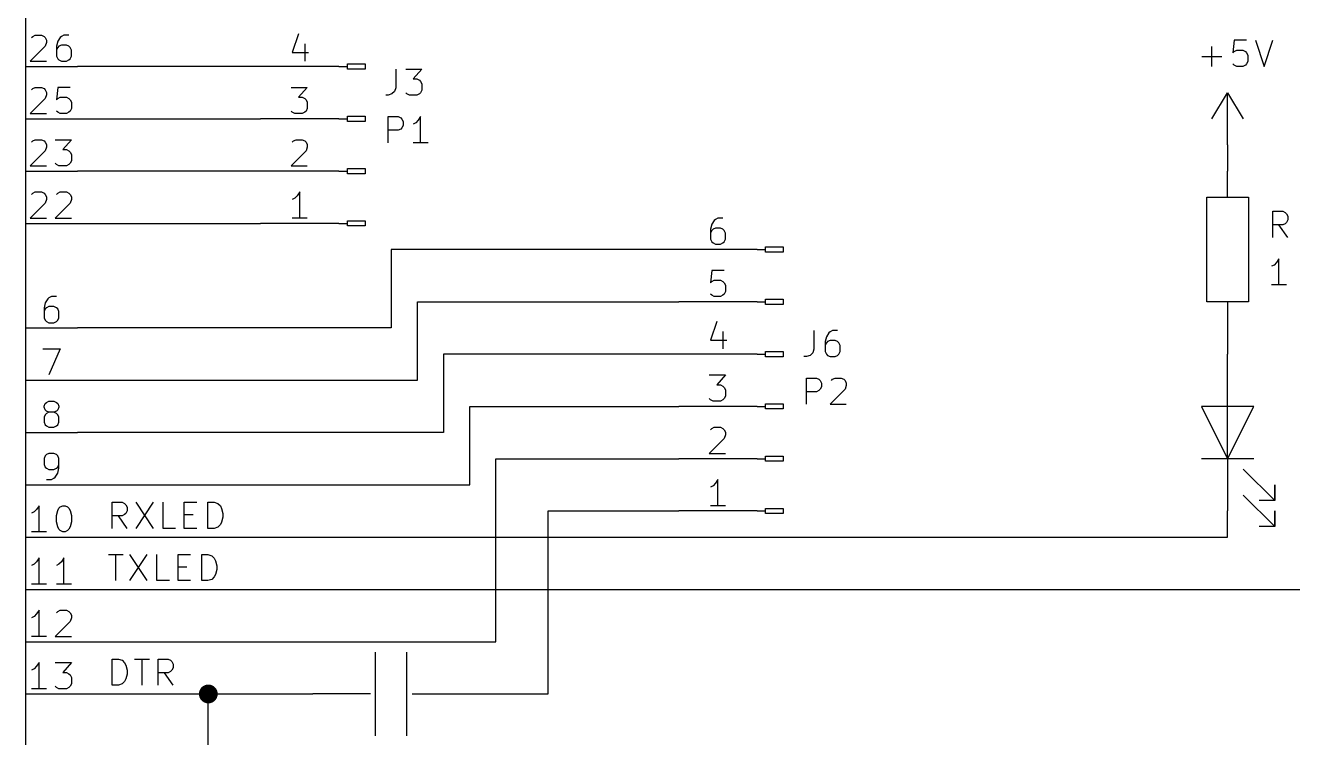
# Model space of a CAD drawing. Extents: x 0.4 to 11.3, y -7.9 to -0.4.
# Drawn here: x 7 to 9.424, y -5.134 to -3.771 of the extents above; entities that cross this region are included whole.
import ezdxf

# ---------------------------------------------------------------- set-up
doc = ezdxf.new("R2010")
doc.units = 0
doc.header["$MEASUREMENT"] = 0
for name, color, linetype in [('CYAN2', 4, 'CONTINUOUS'), ('GRAY1', 251, 'CONTINUOUS'), ('GREEN3', 91, 'CONTINUOUS'), ('LYELLOW', 51, 'CONTINUOUS'), ('RED2', 1, 'CONTINUOUS'), ('RED3', 11, 'CONTINUOUS')]:
    doc.layers.add(name, color=color, linetype=linetype)

msp = doc.modelspace()

# ---------------------------------------------------------------- linework, layer by layer
at = {"layer": 'CYAN2', "linetype": 'CONTINUOUS'}
for p, q in [((9.3126, -3.7998), (9.3102, -3.8236)), ((9.3364, -3.7998), (9.3126, -3.7998)), ((9.3531, -3.7998), (9.3698, -3.8498)), ((9.3698, -3.8498), (9.3864, -3.7998)), ((9.2698, -3.8498), (9.2698, -3.8117)), ((9.3102, -3.8236), (9.3126, -3.8212)), ((9.3126, -3.8212), (9.3174, -3.8189)), ((9.3174, -3.8189), (9.3293, -3.8189)), ((9.3293, -3.8189), (9.334, -3.8212)), ((9.334, -3.8212), (9.3364, -3.8236)), ((9.3364, -3.8236), (9.3388, -3.8284)), ((9.3388, -3.8284), (9.3388, -3.8403)), ((9.2507, -3.8308), (9.2888, -3.8308)), ((9.3126, -3.8474), (9.3102, -3.845)), ((9.3174, -3.8498), (9.3126, -3.8474)), ((9.3293, -3.8498), (9.3174, -3.8498)), ((9.334, -3.8474), (9.3293, -3.8498)), ((9.3364, -3.845), (9.334, -3.8474)), ((9.3388, -3.8403), (9.3364, -3.845)), ((7.7086, -3.8548), (7.7086, -3.8905)), ((7.7276, -3.8548), (7.7586, -3.8548)), ((7.7586, -3.8548), (7.7419, -3.8738)), ((7.7419, -3.8738), (7.749, -3.8738)), ((7.749, -3.8738), (7.7538, -3.8762)), ((7.7538, -3.8762), (7.7562, -3.8786)), ((7.7562, -3.8786), (7.7586, -3.8834)), ((7.7014, -3.9024), (7.6943, -3.9048)), ((7.7062, -3.8977), (7.7014, -3.9024)), ((7.7086, -3.8905), (7.7062, -3.8977)), ((7.73, -3.9024), (7.7276, -3.9)), ((7.7348, -3.9048), (7.73, -3.9024)), ((7.7538, -3.9024), (7.749, -3.9048)), ((7.7562, -3.9), (7.7538, -3.9024)), ((7.7586, -3.8953), (7.7562, -3.9)), ((7.7586, -3.8834), (7.7586, -3.8953)), ((7.6943, -3.9048), (7.6895, -3.9048)), ((7.749, -3.9048), (7.7348, -3.9048)), ((7.6943, -3.9958), (7.6943, -3.9458)), ((7.6943, -3.9458), (7.7133, -3.9458)), ((7.7133, -3.9458), (7.7181, -3.9482)), ((7.7181, -3.9482), (7.7205, -3.9506)), ((7.7205, -3.9506), (7.7229, -3.9553)), ((7.7562, -3.9458), (7.7514, -3.9529)), ((7.7562, -3.9958), (7.7562, -3.9458)), ((7.7133, -3.972), (7.6943, -3.972)), ((7.7181, -3.9696), (7.7133, -3.972)), ((7.7205, -3.9672), (7.7181, -3.9696)), ((7.7229, -3.9625), (7.7205, -3.9672)), ((7.7229, -3.9553), (7.7229, -3.9625)), ((7.7467, -3.9577), (7.7419, -3.9601)), ((7.7514, -3.9529), (7.7467, -3.9577)), ((7.7705, -3.9958), (7.7419, -3.9958)), ((9.3863, -4.1768), (9.3863, -4.1268)), ((9.3863, -4.1268), (9.4053, -4.1268)), ((9.4053, -4.1268), (9.4101, -4.1292)), ((9.4101, -4.1292), (9.4125, -4.1316)), ((9.4125, -4.1316), (9.4149, -4.1363)), ((9.4149, -4.1435), (9.4125, -4.1482)), ((9.4149, -4.1363), (9.4149, -4.1435)), ((9.4053, -4.153), (9.3863, -4.153)), ((9.4149, -4.1768), (9.3982, -4.153)), ((9.4101, -4.1506), (9.4053, -4.153)), ((9.4125, -4.1482), (9.4101, -4.1506)), ((9.3982, -4.2178), (9.3934, -4.2249)), ((9.3982, -4.2678), (9.3982, -4.2178)), ((9.3887, -4.2297), (9.3839, -4.2321)), ((9.3934, -4.2249), (9.3887, -4.2297)), ((9.4125, -4.2678), (9.3839, -4.2678)), ((8.5086, -4.3548), (8.5086, -4.3905)), ((8.5371, -4.3596), (8.5324, -4.3667)), ((8.5395, -4.3572), (8.5371, -4.3596)), ((8.5443, -4.3548), (8.5395, -4.3572)), ((8.5538, -4.3548), (8.5443, -4.3548)), ((8.5324, -4.3667), (8.53, -4.3762)), ((8.53, -4.3762), (8.53, -4.3953)), ((8.5324, -4.3786), (8.53, -4.3834)), ((8.5348, -4.3762), (8.5324, -4.3786)), ((8.5395, -4.3738), (8.5348, -4.3762)), ((8.549, -4.3738), (8.5395, -4.3738)), ((8.5538, -4.3762), (8.549, -4.3738)), ((8.5562, -4.3786), (8.5538, -4.3762)), ((8.5586, -4.3834), (8.5562, -4.3786)), ((8.5586, -4.3953), (8.5586, -4.3834)), ((8.4943, -4.4048), (8.4895, -4.4048)), ((8.5014, -4.4024), (8.4943, -4.4048)), ((8.5062, -4.3977), (8.5014, -4.4024)), ((8.5086, -4.3905), (8.5062, -4.3977)), ((8.53, -4.3953), (8.5324, -4.4)), ((8.5324, -4.4), (8.5348, -4.4024)), ((8.5348, -4.4024), (8.5395, -4.4048)), ((8.5395, -4.4048), (8.549, -4.4048)), ((8.549, -4.4048), (8.5538, -4.4024)), ((8.5538, -4.4024), (8.5562, -4.4)), ((8.5562, -4.4), (8.5586, -4.3953)), ((8.4943, -4.4958), (8.4943, -4.4458)), ((8.4943, -4.4458), (8.5133, -4.4458)), ((8.5133, -4.4458), (8.5181, -4.4482)), ((8.5181, -4.4482), (8.5205, -4.4506)), ((8.5205, -4.4506), (8.5229, -4.4553)), ((8.5229, -4.4553), (8.5229, -4.4625)), ((8.5419, -4.4506), (8.5443, -4.4482)), ((8.5443, -4.4482), (8.549, -4.4458)), ((8.549, -4.4458), (8.5609, -4.4458)), ((8.5609, -4.4458), (8.5657, -4.4482)), ((8.5657, -4.4482), (8.5681, -4.4506)), ((8.5681, -4.4506), (8.5705, -4.4553)), ((8.5705, -4.4601), (8.5681, -4.4672)), ((8.5705, -4.4553), (8.5705, -4.4601)), ((8.5133, -4.472), (8.4943, -4.472)), ((8.5181, -4.4696), (8.5133, -4.472)), ((8.5205, -4.4672), (8.5181, -4.4696)), ((8.5229, -4.4625), (8.5205, -4.4672)), ((8.5681, -4.4672), (8.5395, -4.4958)), ((8.5395, -4.4958), (8.5705, -4.4958))]:
    msp.add_line(p, q, dxfattribs=at)
at = {"layer": 'GRAY1', "linetype": 'CONTINUOUS'}
for p, q in [((7.166, -4.7333), (7.166, -4.6833)), ((7.166, -4.6833), (7.1851, -4.6833)), ((7.1851, -4.6833), (7.1898, -4.6857)), ((7.1898, -4.6857), (7.1922, -4.6881)), ((7.1922, -4.6881), (7.1946, -4.6928)), ((7.1946, -4.7), (7.1922, -4.7047)), ((7.1946, -4.6928), (7.1946, -4.7)), ((7.2113, -4.6833), (7.2446, -4.7333)), ((7.2446, -4.6833), (7.2113, -4.7333)), ((7.2636, -4.7333), (7.2636, -4.6833)), ((7.3041, -4.7333), (7.3041, -4.6833)), ((7.3041, -4.6833), (7.3279, -4.6833)), ((7.3493, -4.7333), (7.3493, -4.6833)), ((7.3493, -4.6833), (7.3612, -4.6833)), ((7.3612, -4.6833), (7.3684, -4.6857)), ((7.3684, -4.6857), (7.3732, -4.6904)), ((7.3732, -4.6904), (7.3755, -4.6952)), ((7.3755, -4.6952), (7.3779, -4.7047)), ((7.1851, -4.7095), (7.166, -4.7095)), ((7.1946, -4.7333), (7.1779, -4.7095)), ((7.1898, -4.7071), (7.1851, -4.7095)), ((7.1922, -4.7047), (7.1898, -4.7071)), ((7.3041, -4.7071), (7.3208, -4.7071)), ((7.3732, -4.7262), (7.3684, -4.7309)), ((7.3755, -4.7214), (7.3732, -4.7262)), ((7.3779, -4.7119), (7.3755, -4.7214)), ((7.3779, -4.7047), (7.3779, -4.7119)), ((7.2874, -4.7333), (7.2636, -4.7333)), ((7.3279, -4.7333), (7.3041, -4.7333)), ((7.3612, -4.7333), (7.3493, -4.7333)), ((7.3684, -4.7309), (7.3612, -4.7333)), ((7.1589, -4.7833), (7.1874, -4.7833)), ((7.1732, -4.8333), (7.1732, -4.7833)), ((7.1993, -4.7833), (7.2327, -4.8333)), ((7.2327, -4.7833), (7.1993, -4.8333)), ((7.2517, -4.8333), (7.2517, -4.7833)), ((7.2922, -4.8333), (7.2922, -4.7833)), ((7.2922, -4.7833), (7.316, -4.7833)), ((7.3374, -4.8333), (7.3374, -4.7833)), ((7.3374, -4.7833), (7.3493, -4.7833)), ((7.3493, -4.7833), (7.3565, -4.7857)), ((7.3565, -4.7857), (7.3612, -4.7904)), ((7.3612, -4.7904), (7.3636, -4.7952)), ((7.3636, -4.7952), (7.366, -4.8047)), ((7.2922, -4.8071), (7.3089, -4.8071)), ((7.3636, -4.8214), (7.3612, -4.8262)), ((7.366, -4.8119), (7.3636, -4.8214)), ((7.366, -4.8047), (7.366, -4.8119)), ((7.2755, -4.8333), (7.2517, -4.8333)), ((7.316, -4.8333), (7.2922, -4.8333)), ((7.3493, -4.8333), (7.3374, -4.8333)), ((7.3565, -4.8309), (7.3493, -4.8333)), ((7.3612, -4.8262), (7.3565, -4.8309)), ((7.166, -5.0333), (7.166, -4.9833)), ((7.166, -4.9833), (7.1779, -4.9833)), ((7.1779, -4.9833), (7.1851, -4.9857)), ((7.1851, -4.9857), (7.1898, -4.9904)), ((7.1898, -4.9904), (7.1922, -4.9952)), ((7.2089, -4.9833), (7.2374, -4.9833)), ((7.2232, -5.0333), (7.2232, -4.9833)), ((7.2541, -5.0333), (7.2541, -4.9833)), ((7.2541, -4.9833), (7.2732, -4.9833)), ((7.2732, -4.9833), (7.2779, -4.9857)), ((7.2779, -4.9857), (7.2803, -4.9881)), ((7.2803, -4.9881), (7.2827, -4.9928)), ((7.2827, -4.9928), (7.2827, -5)), ((7.1922, -4.9952), (7.1946, -5.0047)), ((7.1946, -5.0119), (7.1922, -5.0214)), ((7.1946, -5.0047), (7.1946, -5.0119)), ((7.2732, -5.0095), (7.2541, -5.0095)), ((7.2827, -5.0333), (7.266, -5.0095)), ((7.2779, -5.0071), (7.2732, -5.0095)), ((7.2803, -5.0047), (7.2779, -5.0071)), ((7.2827, -5), (7.2803, -5.0047)), ((7.1779, -5.0333), (7.166, -5.0333)), ((7.1851, -5.0309), (7.1779, -5.0333)), ((7.1898, -5.0262), (7.1851, -5.0309)), ((7.1922, -5.0214), (7.1898, -5.0262))]:
    msp.add_line(p, q, dxfattribs=at)
at = {"layer": 'GREEN3', "linetype": 'CONTINUOUS'}
for p, q in [((7.45, -3.85), (7.1, -3.85)), ((7.1, -3.95), (7.45, -3.95)), ((9.3, -4), (9.3, -4.05)), ((7.45, -4.05), (7.1, -4.05)), ((7.1, -4.15), (7.45, -4.15)), ((7.7, -4.2), (7.7, -4.35)), ((8.25, -4.2), (7.7, -4.2)), ((7.75, -4.45), (7.75, -4.3)), ((7.75, -4.3), (8.25, -4.3)), ((7.7, -4.35), (7.1, -4.35)), ((9.3, -4.35), (9.3, -4.4)), ((7.8, -4.4), (7.8, -4.55)), ((8.25, -4.4), (7.8, -4.4)), ((7.1, -4.45), (7.75, -4.45)), ((7.85, -4.5), (8.25, -4.5)), ((7.85, -4.65), (7.85, -4.5)), ((7.8, -4.55), (7.1, -4.55)), ((7.9, -4.95), (7.9, -4.6)), ((7.9, -4.6), (8.25, -4.6)), ((7.1, -4.65), (7.85, -4.65)), ((8, -5.05), (8, -4.7)), ((8, -4.7), (8.25, -4.7)), ((9.3, -4.75), (9.3, -4.7)), ((7.1, -4.75), (9.3, -4.75)), ((7.1, -4.85), (9.8, -4.85)), ((7.1, -4.95), (7.9, -4.95)), ((7.1, -5.05), (7.35, -5.05)), ((7.35, -5.15), (7.35, -5.05)), ((7.35, -5.05), (7.55, -5.05)), ((7.85, -5.05), (8, -5.05))]:
    msp.add_line(p, q, dxfattribs=at)
at = {"layer": 'GREEN3', "const_width": 0.018}
msp.add_lwpolyline([(7.341, -5.05, 1), (7.359, -5.05, 1)], format="xyb", close=True, dxfattribs=at)
at = {"layer": 'LYELLOW', "linetype": 'CONTINUOUS'}
msp.add_line((7, -2.65), (7, -5.25), dxfattribs=at)
at = {"layer": 'RED2', "linetype": 'CONTINUOUS'}
for p, q in [((7, -2.65), (7, -5.25)), ((7, -3.85), (7.1, -3.85)), ((7, -3.85), (7.1, -3.85)), ((7.6, -3.85), (7.45, -3.85)), ((7.6, -3.85), (7.616, -3.85)), ((7.616, -3.855), (7.616, -3.845)), ((7.616, -3.845), (7.65, -3.845)), ((7.65, -3.845), (7.65, -3.855)), ((7.65, -3.855), (7.616, -3.855)), ((9.27, -3.95), (9.3, -3.9)), ((9.3, -4), (9.3, -3.9)), ((9.3, -3.9), (9.33, -3.95)), ((7, -3.95), (7.1, -3.95)), ((7, -3.95), (7.1, -3.95)), ((7.6, -3.95), (7.45, -3.95)), ((7.6, -3.95), (7.616, -3.95)), ((7.616, -3.955), (7.616, -3.945)), ((7.616, -3.945), (7.65, -3.945)), ((7.65, -3.945), (7.65, -3.955)), ((7.65, -3.955), (7.616, -3.955)), ((7.616, -4.055), (7.616, -4.045)), ((7.616, -4.045), (7.65, -4.045)), ((7.65, -4.045), (7.65, -4.055)), ((7, -4.05), (7.1, -4.05)), ((7, -4.05), (7.1, -4.05)), ((7.6, -4.05), (7.45, -4.05)), ((7.6, -4.05), (7.616, -4.05)), ((7.65, -4.055), (7.616, -4.055)), ((9.3, -4.1), (9.3, -4.05)), ((9.26, -4.3), (9.26, -4.1)), ((9.26, -4.1), (9.34, -4.1)), ((9.34, -4.1), (9.34, -4.3)), ((7.616, -4.155), (7.616, -4.145)), ((7.616, -4.145), (7.65, -4.145)), ((7.65, -4.145), (7.65, -4.155)), ((7, -4.15), (7.1, -4.15)), ((7, -4.15), (7.1, -4.15)), ((7.6, -4.15), (7.45, -4.15)), ((7.6, -4.15), (7.616, -4.15)), ((7.65, -4.155), (7.616, -4.155)), ((8.4, -4.2), (8.25, -4.2)), ((8.4, -4.2), (8.416, -4.2)), ((8.416, -4.205), (8.416, -4.195)), ((8.416, -4.195), (8.45, -4.195)), ((8.45, -4.205), (8.416, -4.205)), ((8.45, -4.195), (8.45, -4.205)), ((8.4, -4.3), (8.25, -4.3)), ((8.4, -4.3), (8.416, -4.3)), ((8.416, -4.305), (8.416, -4.295)), ((8.416, -4.295), (8.45, -4.295)), ((8.45, -4.305), (8.416, -4.305)), ((8.45, -4.295), (8.45, -4.305)), ((9.34, -4.3), (9.26, -4.3)), ((9.3, -4.3), (9.3, -4.35)), ((7, -4.35), (7.1, -4.35)), ((7, -4.35), (7.1, -4.35)), ((8.4, -4.4), (8.25, -4.4)), ((8.4, -4.4), (8.416, -4.4)), ((8.416, -4.405), (8.416, -4.395)), ((8.416, -4.395), (8.45, -4.395)), ((8.45, -4.405), (8.416, -4.405)), ((8.45, -4.395), (8.45, -4.405)), ((9.3, -4.5), (9.3, -4.4)), ((7, -4.45), (7.1, -4.45)), ((7, -4.45), (7.1, -4.45)), ((8.4, -4.5), (8.25, -4.5)), ((8.4, -4.5), (8.416, -4.5)), ((8.416, -4.505), (8.416, -4.495)), ((8.416, -4.495), (8.45, -4.495)), ((8.45, -4.505), (8.416, -4.505)), ((8.45, -4.495), (8.45, -4.505)), ((9.35, -4.5), (9.25, -4.5)), ((9.25, -4.5), (9.3, -4.6)), ((9.3, -4.6), (9.3, -4.5)), ((9.3, -4.6), (9.35, -4.5)), ((7, -4.55), (7.1, -4.55)), ((7, -4.55), (7.1, -4.55)), ((8.4, -4.6), (8.25, -4.6)), ((8.4, -4.6), (8.416, -4.6)), ((8.416, -4.605), (8.416, -4.595)), ((8.416, -4.595), (8.45, -4.595)), ((8.45, -4.605), (8.416, -4.605)), ((8.45, -4.595), (8.45, -4.605)), ((9.35, -4.6), (9.25, -4.6)), ((9.3, -4.6), (9.3, -4.7)), ((9.33, -4.62), (9.39, -4.68)), ((7, -4.65), (7.1, -4.65)), ((7, -4.65), (7.1, -4.65)), ((9.39, -4.68), (9.39, -4.65)), ((9.39, -4.65), (9.39, -4.68)), ((9.33, -4.67), (9.39, -4.73)), ((8.4, -4.7), (8.25, -4.7)), ((8.4, -4.7), (8.416, -4.7)), ((8.416, -4.705), (8.416, -4.695)), ((8.416, -4.695), (8.45, -4.695)), ((8.45, -4.695), (8.45, -4.705)), ((9.39, -4.68), (9.36, -4.68)), ((9.39, -4.73), (9.39, -4.7)), ((9.39, -4.7), (9.39, -4.73)), ((8.45, -4.705), (8.416, -4.705)), ((7, -4.75), (7.1, -4.75)), ((7, -4.75), (7.1, -4.75)), ((9.39, -4.73), (9.36, -4.73)), ((7, -4.85), (7.1, -4.85)), ((7, -4.85), (7.1, -4.85)), ((7, -4.95), (7.1, -4.95)), ((7, -4.95), (7.1, -4.95)), ((7.67, -5.13), (7.67, -4.97)), ((7.73, -5.13), (7.73, -4.97)), ((7, -5.05), (7.1, -5.05)), ((7, -5.05), (7.1, -5.05)), ((7.66, -5.05), (7.55, -5.05)), ((7.74, -5.05), (7.85, -5.05))]:
    msp.add_line(p, q, dxfattribs=at)
at = {"layer": 'RED3', "linetype": 'CONTINUOUS'}
for p, q in [((7.0119, -3.7946), (7.0143, -3.7923)), ((7.0119, -3.7946), (7.0143, -3.7923)), ((7.0143, -3.7923), (7.019, -3.7899)), ((7.0143, -3.7923), (7.019, -3.7899)), ((7.019, -3.7899), (7.031, -3.7899)), ((7.019, -3.7899), (7.031, -3.7899)), ((7.031, -3.7899), (7.0357, -3.7923)), ((7.031, -3.7899), (7.0357, -3.7923)), ((7.0357, -3.7923), (7.0381, -3.7946)), ((7.0357, -3.7923), (7.0381, -3.7946)), ((7.0381, -3.7946), (7.0405, -3.7994)), ((7.0381, -3.7946), (7.0405, -3.7994)), ((7.0405, -3.8042), (7.0381, -3.8113)), ((7.0405, -3.8042), (7.0381, -3.8113)), ((7.0405, -3.7994), (7.0405, -3.8042)), ((7.0405, -3.7994), (7.0405, -3.8042)), ((7.0619, -3.8018), (7.0595, -3.8113)), ((7.0619, -3.8018), (7.0595, -3.8113)), ((7.0667, -3.7946), (7.0619, -3.8018)), ((7.0667, -3.7946), (7.0619, -3.8018)), ((7.069, -3.7923), (7.0667, -3.7946)), ((7.069, -3.7923), (7.0667, -3.7946)), ((7.0738, -3.7899), (7.069, -3.7923)), ((7.0738, -3.7899), (7.069, -3.7923)), ((7.0833, -3.7899), (7.0738, -3.7899)), ((7.0833, -3.7899), (7.0738, -3.7899)), ((7.5226, -3.7875), (7.5107, -3.8232)), ((7.0381, -3.8113), (7.0095, -3.8399)), ((7.0381, -3.8113), (7.0095, -3.8399)), ((7.0595, -3.8113), (7.0595, -3.8304)), ((7.0595, -3.8113), (7.0595, -3.8304)), ((7.0619, -3.8137), (7.0595, -3.8184)), ((7.0619, -3.8137), (7.0595, -3.8184)), ((7.0595, -3.8304), (7.0619, -3.8351)), ((7.0595, -3.8304), (7.0619, -3.8351)), ((7.0643, -3.8113), (7.0619, -3.8137)), ((7.0643, -3.8113), (7.0619, -3.8137)), ((7.069, -3.8089), (7.0643, -3.8113)), ((7.069, -3.8089), (7.0643, -3.8113)), ((7.0786, -3.8089), (7.069, -3.8089)), ((7.0786, -3.8089), (7.069, -3.8089)), ((7.0833, -3.8113), (7.0786, -3.8089)), ((7.0833, -3.8113), (7.0786, -3.8089)), ((7.0857, -3.8137), (7.0833, -3.8113)), ((7.0857, -3.8137), (7.0833, -3.8113)), ((7.0881, -3.8184), (7.0857, -3.8137)), ((7.0881, -3.8184), (7.0857, -3.8137)), ((7.0857, -3.8351), (7.0881, -3.8304)), ((7.0857, -3.8351), (7.0881, -3.8304)), ((7.0881, -3.8304), (7.0881, -3.8184)), ((7.0881, -3.8304), (7.0881, -3.8184)), ((7.5107, -3.8232), (7.5417, -3.8232)), ((7.5345, -3.8065), (7.5345, -3.8399)), ((7.0095, -3.8399), (7.0405, -3.8399)), ((7.0095, -3.8399), (7.0405, -3.8399)), ((7.0619, -3.8351), (7.0643, -3.8375)), ((7.0619, -3.8351), (7.0643, -3.8375)), ((7.0643, -3.8375), (7.069, -3.8399)), ((7.0643, -3.8375), (7.069, -3.8399)), ((7.069, -3.8399), (7.0786, -3.8399)), ((7.069, -3.8399), (7.0786, -3.8399)), ((7.0786, -3.8399), (7.0833, -3.8375)), ((7.0786, -3.8399), (7.0833, -3.8375)), ((7.0833, -3.8375), (7.0857, -3.8351)), ((7.0833, -3.8375), (7.0857, -3.8351)), ((7.0119, -3.8946), (7.0143, -3.8923)), ((7.0119, -3.8946), (7.0143, -3.8923)), ((7.0143, -3.8923), (7.019, -3.8899)), ((7.0143, -3.8923), (7.019, -3.8899)), ((7.019, -3.8899), (7.031, -3.8899)), ((7.019, -3.8899), (7.031, -3.8899)), ((7.031, -3.8899), (7.0357, -3.8923)), ((7.031, -3.8899), (7.0357, -3.8923)), ((7.0357, -3.8923), (7.0381, -3.8946)), ((7.0357, -3.8923), (7.0381, -3.8946)), ((7.0381, -3.8946), (7.0405, -3.8994)), ((7.0381, -3.8946), (7.0405, -3.8994)), ((7.0405, -3.8994), (7.0405, -3.9042)), ((7.0405, -3.8994), (7.0405, -3.9042)), ((7.0619, -3.8899), (7.0595, -3.9137)), ((7.0619, -3.8899), (7.0595, -3.9137)), ((7.0857, -3.8899), (7.0619, -3.8899)), ((7.0857, -3.8899), (7.0619, -3.8899)), ((7.5083, -3.8899), (7.5393, -3.8899)), ((7.5393, -3.8899), (7.5226, -3.9089)), ((7.0381, -3.9113), (7.0095, -3.9399)), ((7.0381, -3.9113), (7.0095, -3.9399)), ((7.0405, -3.9042), (7.0381, -3.9113)), ((7.0405, -3.9042), (7.0381, -3.9113)), ((7.0595, -3.9137), (7.0619, -3.9113)), ((7.0595, -3.9137), (7.0619, -3.9113)), ((7.0619, -3.9113), (7.0667, -3.9089)), ((7.0619, -3.9113), (7.0667, -3.9089)), ((7.0667, -3.9089), (7.0786, -3.9089)), ((7.0667, -3.9089), (7.0786, -3.9089)), ((7.0786, -3.9089), (7.0833, -3.9113)), ((7.0786, -3.9089), (7.0833, -3.9113)), ((7.0833, -3.9113), (7.0857, -3.9137)), ((7.0833, -3.9113), (7.0857, -3.9137)), ((7.0857, -3.9137), (7.0881, -3.9184)), ((7.0857, -3.9137), (7.0881, -3.9184)), ((7.0881, -3.9184), (7.0881, -3.9304)), ((7.0881, -3.9184), (7.0881, -3.9304)), ((7.5226, -3.9089), (7.5298, -3.9089)), ((7.5298, -3.9089), (7.5345, -3.9113)), ((7.5345, -3.9113), (7.5369, -3.9137)), ((7.5369, -3.9137), (7.5393, -3.9184)), ((7.5393, -3.9184), (7.5393, -3.9304)), ((7.0095, -3.9399), (7.0405, -3.9399)), ((7.0095, -3.9399), (7.0405, -3.9399)), ((7.0619, -3.9375), (7.0595, -3.9351)), ((7.0619, -3.9375), (7.0595, -3.9351)), ((7.0667, -3.9399), (7.0619, -3.9375)), ((7.0667, -3.9399), (7.0619, -3.9375)), ((7.0786, -3.9399), (7.0667, -3.9399)), ((7.0786, -3.9399), (7.0667, -3.9399)), ((7.0833, -3.9375), (7.0786, -3.9399)), ((7.0833, -3.9375), (7.0786, -3.9399)), ((7.0857, -3.9351), (7.0833, -3.9375)), ((7.0857, -3.9351), (7.0833, -3.9375)), ((7.0881, -3.9304), (7.0857, -3.9351)), ((7.0881, -3.9304), (7.0857, -3.9351)), ((7.5107, -3.9375), (7.5083, -3.9351)), ((7.5155, -3.9399), (7.5107, -3.9375)), ((7.5298, -3.9399), (7.5155, -3.9399)), ((7.5345, -3.9375), (7.5298, -3.9399)), ((7.5369, -3.9351), (7.5345, -3.9375)), ((7.5393, -3.9304), (7.5369, -3.9351)), ((7.0119, -3.9946), (7.0143, -3.9923)), ((7.0119, -3.9946), (7.0143, -3.9923)), ((7.0143, -3.9923), (7.019, -3.9899)), ((7.0143, -3.9923), (7.019, -3.9899)), ((7.019, -3.9899), (7.031, -3.9899)), ((7.019, -3.9899), (7.031, -3.9899)), ((7.031, -3.9899), (7.0357, -3.9923)), ((7.031, -3.9899), (7.0357, -3.9923)), ((7.0357, -3.9923), (7.0381, -3.9946)), ((7.0357, -3.9923), (7.0381, -3.9946)), ((7.0381, -3.9946), (7.0405, -3.9994)), ((7.0381, -3.9946), (7.0405, -3.9994)), ((7.0405, -3.9994), (7.0405, -4.0042)), ((7.0405, -3.9994), (7.0405, -4.0042)), ((7.0571, -3.9899), (7.0881, -3.9899)), ((7.0571, -3.9899), (7.0881, -3.9899)), ((7.0881, -3.9899), (7.0714, -4.0089)), ((7.0881, -3.9899), (7.0714, -4.0089)), ((7.5107, -3.9946), (7.5131, -3.9923)), ((7.5131, -3.9923), (7.5179, -3.9899)), ((7.5179, -3.9899), (7.5298, -3.9899)), ((7.5298, -3.9899), (7.5345, -3.9923)), ((7.5345, -3.9923), (7.5369, -3.9946)), ((7.5369, -3.9946), (7.5393, -3.9994)), ((7.5393, -3.9994), (7.5393, -4.0042)), ((7.0381, -4.0113), (7.0095, -4.0399)), ((7.0381, -4.0113), (7.0095, -4.0399)), ((7.0405, -4.0042), (7.0381, -4.0113)), ((7.0405, -4.0042), (7.0381, -4.0113)), ((7.0714, -4.0089), (7.0786, -4.0089)), ((7.0714, -4.0089), (7.0786, -4.0089)), ((7.0786, -4.0089), (7.0833, -4.0113)), ((7.0786, -4.0089), (7.0833, -4.0113)), ((7.0833, -4.0113), (7.0857, -4.0137)), ((7.0833, -4.0113), (7.0857, -4.0137)), ((7.0857, -4.0137), (7.0881, -4.0184)), ((7.0857, -4.0137), (7.0881, -4.0184)), ((7.0881, -4.0184), (7.0881, -4.0304)), ((7.0881, -4.0184), (7.0881, -4.0304)), ((7.5369, -4.0113), (7.5083, -4.0399)), ((7.5393, -4.0042), (7.5369, -4.0113)), ((7.0095, -4.0399), (7.0405, -4.0399)), ((7.0095, -4.0399), (7.0405, -4.0399)), ((7.0595, -4.0375), (7.0571, -4.0351)), ((7.0595, -4.0375), (7.0571, -4.0351)), ((7.0643, -4.0399), (7.0595, -4.0375)), ((7.0643, -4.0399), (7.0595, -4.0375)), ((7.0786, -4.0399), (7.0643, -4.0399)), ((7.0786, -4.0399), (7.0643, -4.0399)), ((7.0833, -4.0375), (7.0786, -4.0399)), ((7.0833, -4.0375), (7.0786, -4.0399)), ((7.0857, -4.0351), (7.0833, -4.0375)), ((7.0857, -4.0351), (7.0833, -4.0375)), ((7.0881, -4.0304), (7.0857, -4.0351)), ((7.0881, -4.0304), (7.0857, -4.0351)), ((7.5083, -4.0399), (7.5393, -4.0399)), ((7.0119, -4.0946), (7.0143, -4.0923)), ((7.0119, -4.0946), (7.0143, -4.0923)), ((7.0143, -4.0923), (7.019, -4.0899)), ((7.0143, -4.0923), (7.019, -4.0899)), ((7.019, -4.0899), (7.031, -4.0899)), ((7.019, -4.0899), (7.031, -4.0899)), ((7.031, -4.0899), (7.0357, -4.0923)), ((7.031, -4.0899), (7.0357, -4.0923)), ((7.0357, -4.0923), (7.0381, -4.0946)), ((7.0357, -4.0923), (7.0381, -4.0946)), ((7.0381, -4.0946), (7.0405, -4.0994)), ((7.0381, -4.0946), (7.0405, -4.0994)), ((7.0595, -4.0946), (7.0619, -4.0923)), ((7.0595, -4.0946), (7.0619, -4.0923)), ((7.0619, -4.0923), (7.0667, -4.0899)), ((7.0619, -4.0923), (7.0667, -4.0899)), ((7.0667, -4.0899), (7.0786, -4.0899)), ((7.0667, -4.0899), (7.0786, -4.0899)), ((7.0786, -4.0899), (7.0833, -4.0923)), ((7.0786, -4.0899), (7.0833, -4.0923)), ((7.0833, -4.0923), (7.0857, -4.0946)), ((7.0833, -4.0923), (7.0857, -4.0946)), ((7.0857, -4.0946), (7.0881, -4.0994)), ((7.0857, -4.0946), (7.0881, -4.0994)), ((7.5202, -4.097), (7.5155, -4.1018)), ((7.525, -4.0899), (7.5202, -4.097)), ((7.525, -4.1399), (7.525, -4.0899)), ((7.0381, -4.1113), (7.0095, -4.1399)), ((7.0381, -4.1113), (7.0095, -4.1399)), ((7.0405, -4.1042), (7.0381, -4.1113)), ((7.0405, -4.1042), (7.0381, -4.1113)), ((7.0405, -4.0994), (7.0405, -4.1042)), ((7.0405, -4.0994), (7.0405, -4.1042)), ((7.0857, -4.1113), (7.0571, -4.1399)), ((7.0857, -4.1113), (7.0571, -4.1399)), ((7.0881, -4.1042), (7.0857, -4.1113)), ((7.0881, -4.1042), (7.0857, -4.1113)), ((7.0881, -4.0994), (7.0881, -4.1042)), ((7.0881, -4.0994), (7.0881, -4.1042)), ((7.5155, -4.1018), (7.5107, -4.1042)), ((7.0095, -4.1399), (7.0405, -4.1399)), ((7.0095, -4.1399), (7.0405, -4.1399)), ((7.0571, -4.1399), (7.0881, -4.1399)), ((7.0571, -4.1399), (7.0881, -4.1399)), ((7.5393, -4.1399), (7.5107, -4.1399)), ((8.3179, -4.1446), (8.3131, -4.1518)), ((8.3202, -4.1423), (8.3179, -4.1446)), ((8.325, -4.1399), (8.3202, -4.1423)), ((8.3345, -4.1399), (8.325, -4.1399)), ((8.3131, -4.1518), (8.3107, -4.1613)), ((8.3107, -4.1613), (8.3107, -4.1804)), ((8.3131, -4.1637), (8.3107, -4.1684)), ((8.3155, -4.1613), (8.3131, -4.1637)), ((8.3202, -4.1589), (8.3155, -4.1613)), ((8.3298, -4.1589), (8.3202, -4.1589)), ((8.3345, -4.1613), (8.3298, -4.1589)), ((8.3369, -4.1637), (8.3345, -4.1613)), ((8.3393, -4.1684), (8.3369, -4.1637)), ((8.3393, -4.1804), (8.3393, -4.1684)), ((8.3107, -4.1804), (8.3131, -4.1851)), ((8.3131, -4.1851), (8.3155, -4.1875)), ((8.3155, -4.1875), (8.3202, -4.1899)), ((8.3202, -4.1899), (8.3298, -4.1899)), ((8.3298, -4.1899), (8.3345, -4.1875)), ((8.3345, -4.1875), (8.3369, -4.1851)), ((8.3369, -4.1851), (8.3393, -4.1804)), ((8.3131, -4.2399), (8.3107, -4.2637)), ((8.3369, -4.2399), (8.3131, -4.2399)), ((8.3107, -4.2637), (8.3131, -4.2613)), ((8.3131, -4.2613), (8.3179, -4.2589)), ((8.3179, -4.2589), (8.3298, -4.2589)), ((8.3298, -4.2589), (8.3345, -4.2613)), ((8.3345, -4.2613), (8.3369, -4.2637)), ((8.3369, -4.2637), (8.3393, -4.2684)), ((7.05, -4.2899), (7.0452, -4.2923)), ((7.05, -4.2899), (7.0452, -4.2923)), ((7.0595, -4.2899), (7.05, -4.2899)), ((7.0595, -4.2899), (7.05, -4.2899)), ((8.3131, -4.2875), (8.3107, -4.2851)), ((8.3179, -4.2899), (8.3131, -4.2875)), ((8.3298, -4.2899), (8.3179, -4.2899)), ((8.3345, -4.2875), (8.3298, -4.2899)), ((8.3369, -4.2851), (8.3345, -4.2875)), ((8.3393, -4.2804), (8.3369, -4.2851)), ((8.3393, -4.2684), (8.3393, -4.2804)), ((7.0381, -4.3018), (7.0357, -4.3113)), ((7.0381, -4.3018), (7.0357, -4.3113)), ((7.0357, -4.3113), (7.0357, -4.3304)), ((7.0357, -4.3113), (7.0357, -4.3304)), ((7.0381, -4.3137), (7.0357, -4.3184)), ((7.0381, -4.3137), (7.0357, -4.3184)), ((7.0429, -4.2946), (7.0381, -4.3018)), ((7.0429, -4.2946), (7.0381, -4.3018)), ((7.0405, -4.3113), (7.0381, -4.3137)), ((7.0405, -4.3113), (7.0381, -4.3137)), ((7.0452, -4.3089), (7.0405, -4.3113)), ((7.0452, -4.3089), (7.0405, -4.3113)), ((7.0452, -4.2923), (7.0429, -4.2946)), ((7.0452, -4.2923), (7.0429, -4.2946)), ((7.0548, -4.3089), (7.0452, -4.3089)), ((7.0548, -4.3089), (7.0452, -4.3089)), ((7.0595, -4.3113), (7.0548, -4.3089)), ((7.0595, -4.3113), (7.0548, -4.3089)), ((7.0619, -4.3137), (7.0595, -4.3113)), ((7.0619, -4.3137), (7.0595, -4.3113)), ((7.0643, -4.3184), (7.0619, -4.3137)), ((7.0643, -4.3184), (7.0619, -4.3137)), ((7.0357, -4.3304), (7.0381, -4.3351)), ((7.0357, -4.3304), (7.0381, -4.3351)), ((7.0381, -4.3351), (7.0405, -4.3375)), ((7.0381, -4.3351), (7.0405, -4.3375)), ((7.0405, -4.3375), (7.0452, -4.3399)), ((7.0405, -4.3375), (7.0452, -4.3399)), ((7.0548, -4.3399), (7.0595, -4.3375)), ((7.0548, -4.3399), (7.0595, -4.3375)), ((7.0595, -4.3375), (7.0619, -4.3351)), ((7.0595, -4.3375), (7.0619, -4.3351)), ((7.0619, -4.3351), (7.0643, -4.3304)), ((7.0619, -4.3351), (7.0643, -4.3304)), ((7.0643, -4.3304), (7.0643, -4.3184)), ((7.0643, -4.3304), (7.0643, -4.3184)), ((8.3226, -4.3375), (8.3107, -4.3732)), ((7.0452, -4.3399), (7.0548, -4.3399)), ((7.0452, -4.3399), (7.0548, -4.3399)), ((8.3345, -4.3565), (8.3345, -4.3899)), ((8.3107, -4.3732), (8.3417, -4.3732)), ((7.0333, -4.3899), (7.0667, -4.3899)), ((7.0333, -4.3899), (7.0667, -4.3899)), ((7.0667, -4.3899), (7.0452, -4.4399)), ((7.0667, -4.3899), (7.0452, -4.4399)), ((8.3083, -4.4399), (8.3393, -4.4399)), ((8.3393, -4.4399), (8.3226, -4.4589)), ((8.3226, -4.4589), (8.3298, -4.4589)), ((8.3298, -4.4589), (8.3345, -4.4613)), ((8.3345, -4.4613), (8.3369, -4.4637)), ((8.3369, -4.4637), (8.3393, -4.4684)), ((8.3393, -4.4804), (8.3369, -4.4851)), ((8.3393, -4.4684), (8.3393, -4.4804)), ((7.0357, -4.4994), (7.0381, -4.4946)), ((7.0357, -4.4994), (7.0381, -4.4946)), ((7.0357, -4.5018), (7.0357, -4.4994)), ((7.0357, -4.5018), (7.0357, -4.4994)), ((7.0381, -4.5065), (7.0357, -4.5018)), ((7.0381, -4.5065), (7.0357, -4.5018)), ((7.0381, -4.4946), (7.0405, -4.4923)), ((7.0381, -4.4946), (7.0405, -4.4923)), ((7.0405, -4.5089), (7.0381, -4.5065)), ((7.0405, -4.5089), (7.0381, -4.5065)), ((7.0405, -4.4923), (7.0452, -4.4899)), ((7.0405, -4.4923), (7.0452, -4.4899)), ((7.0452, -4.5113), (7.0405, -4.5089)), ((7.0452, -4.5113), (7.0405, -4.5089)), ((7.0452, -4.4899), (7.0548, -4.4899)), ((7.0452, -4.4899), (7.0548, -4.4899)), ((7.0548, -4.4899), (7.0595, -4.4923)), ((7.0548, -4.4899), (7.0595, -4.4923)), ((7.0595, -4.5089), (7.0548, -4.5113)), ((7.0595, -4.5089), (7.0548, -4.5113)), ((7.0595, -4.4923), (7.0619, -4.4946)), ((7.0595, -4.4923), (7.0619, -4.4946)), ((7.0619, -4.5065), (7.0595, -4.5089)), ((7.0619, -4.5065), (7.0595, -4.5089)), ((7.0619, -4.4946), (7.0643, -4.4994)), ((7.0619, -4.4946), (7.0643, -4.4994)), ((7.0643, -4.5018), (7.0619, -4.5065)), ((7.0643, -4.5018), (7.0619, -4.5065)), ((7.0643, -4.4994), (7.0643, -4.5018)), ((7.0643, -4.4994), (7.0643, -4.5018)), ((8.3107, -4.4875), (8.3083, -4.4851)), ((8.3155, -4.4899), (8.3107, -4.4875)), ((8.3298, -4.4899), (8.3155, -4.4899)), ((8.3345, -4.4875), (8.3298, -4.4899)), ((8.3369, -4.4851), (8.3345, -4.4875)), ((7.0381, -4.5161), (7.0357, -4.5208)), ((7.0381, -4.5161), (7.0357, -4.5208)), ((7.0357, -4.5208), (7.0357, -4.5304)), ((7.0357, -4.5208), (7.0357, -4.5304)), ((7.0357, -4.5304), (7.0381, -4.5351)), ((7.0357, -4.5304), (7.0381, -4.5351)), ((7.0405, -4.5137), (7.0381, -4.5161)), ((7.0405, -4.5137), (7.0381, -4.5161)), ((7.0452, -4.5113), (7.0405, -4.5137)), ((7.0452, -4.5113), (7.0405, -4.5137)), ((7.0548, -4.5113), (7.0452, -4.5113)), ((7.0548, -4.5113), (7.0452, -4.5113)), ((7.0595, -4.5137), (7.0548, -4.5113)), ((7.0595, -4.5137), (7.0548, -4.5113)), ((7.0619, -4.5161), (7.0595, -4.5137)), ((7.0619, -4.5161), (7.0595, -4.5137)), ((7.0643, -4.5208), (7.0619, -4.5161)), ((7.0643, -4.5208), (7.0619, -4.5161)), ((7.0619, -4.5351), (7.0643, -4.5304)), ((7.0619, -4.5351), (7.0643, -4.5304)), ((7.0643, -4.5304), (7.0643, -4.5208)), ((7.0643, -4.5304), (7.0643, -4.5208)), ((7.0381, -4.5351), (7.0405, -4.5375)), ((7.0381, -4.5351), (7.0405, -4.5375)), ((7.0405, -4.5375), (7.0452, -4.5399)), ((7.0405, -4.5375), (7.0452, -4.5399)), ((7.0452, -4.5399), (7.0548, -4.5399)), ((7.0452, -4.5399), (7.0548, -4.5399)), ((7.0548, -4.5399), (7.0595, -4.5375)), ((7.0548, -4.5399), (7.0595, -4.5375)), ((7.0595, -4.5375), (7.0619, -4.5351)), ((7.0595, -4.5375), (7.0619, -4.5351)), ((8.3107, -4.5446), (8.3131, -4.5423)), ((8.3131, -4.5423), (8.3179, -4.5399)), ((8.3179, -4.5399), (8.3298, -4.5399)), ((8.3298, -4.5399), (8.3345, -4.5423)), ((8.3345, -4.5423), (8.3369, -4.5446)), ((8.3369, -4.5446), (8.3393, -4.5494)), ((8.3393, -4.5542), (8.3369, -4.5613)), ((8.3393, -4.5494), (8.3393, -4.5542)), ((8.3369, -4.5613), (8.3083, -4.5899)), ((7.0381, -4.5946), (7.0357, -4.5994)), ((7.0381, -4.5946), (7.0357, -4.5994)), ((7.0357, -4.5994), (7.0357, -4.6113)), ((7.0357, -4.5994), (7.0357, -4.6113)), ((7.0405, -4.5923), (7.0381, -4.5946)), ((7.0405, -4.5923), (7.0381, -4.5946)), ((7.0452, -4.5899), (7.0405, -4.5923)), ((7.0452, -4.5899), (7.0405, -4.5923)), ((7.0548, -4.5899), (7.0452, -4.5899)), ((7.0548, -4.5899), (7.0452, -4.5899)), ((7.0595, -4.5923), (7.0548, -4.5899)), ((7.0595, -4.5923), (7.0548, -4.5899)), ((7.0619, -4.5946), (7.0595, -4.5923)), ((7.0619, -4.5946), (7.0595, -4.5923)), ((7.0643, -4.5994), (7.0619, -4.5946)), ((7.0643, -4.5994), (7.0619, -4.5946)), ((7.0643, -4.6184), (7.0643, -4.5994)), ((7.0643, -4.6184), (7.0643, -4.5994)), ((8.3083, -4.5899), (8.3393, -4.5899)), ((7.0357, -4.6113), (7.0381, -4.6161)), ((7.0357, -4.6113), (7.0381, -4.6161)), ((7.0381, -4.6161), (7.0405, -4.6184)), ((7.0381, -4.6161), (7.0405, -4.6184)), ((7.0405, -4.6184), (7.0452, -4.6208)), ((7.0405, -4.6184), (7.0452, -4.6208)), ((7.0452, -4.6208), (7.0548, -4.6208)), ((7.0452, -4.6208), (7.0548, -4.6208)), ((7.0548, -4.6208), (7.0595, -4.6184)), ((7.0548, -4.6208), (7.0595, -4.6184)), ((7.0571, -4.6351), (7.0619, -4.628)), ((7.0571, -4.6351), (7.0619, -4.628)), ((7.0595, -4.6184), (7.0619, -4.6161)), ((7.0595, -4.6184), (7.0619, -4.6161)), ((7.0619, -4.6161), (7.0643, -4.6113)), ((7.0619, -4.6161), (7.0643, -4.6113)), ((7.0619, -4.628), (7.0643, -4.6184)), ((7.0619, -4.628), (7.0643, -4.6184)), ((7.0405, -4.6399), (7.05, -4.6399)), ((7.0405, -4.6399), (7.05, -4.6399)), ((7.05, -4.6399), (7.0548, -4.6375)), ((7.05, -4.6399), (7.0548, -4.6375)), ((7.0548, -4.6375), (7.0571, -4.6351)), ((7.0548, -4.6375), (7.0571, -4.6351)), ((8.3155, -4.6518), (8.3107, -4.6542)), ((8.3202, -4.647), (8.3155, -4.6518)), ((8.325, -4.6399), (8.3202, -4.647)), ((8.325, -4.6899), (8.325, -4.6399)), ((7.0167, -4.7018), (7.0119, -4.7042)), ((7.0167, -4.7018), (7.0119, -4.7042)), ((7.0214, -4.697), (7.0167, -4.7018)), ((7.0214, -4.697), (7.0167, -4.7018)), ((7.0262, -4.6899), (7.0214, -4.697)), ((7.0262, -4.6899), (7.0214, -4.697)), ((7.0262, -4.7399), (7.0262, -4.6899)), ((7.0262, -4.7399), (7.0262, -4.6899)), ((7.0595, -4.7089), (7.0619, -4.6994)), ((7.0595, -4.7089), (7.0619, -4.6994)), ((7.0619, -4.6994), (7.0643, -4.6946)), ((7.0619, -4.6994), (7.0643, -4.6946)), ((7.0643, -4.6946), (7.0667, -4.6923)), ((7.0643, -4.6946), (7.0667, -4.6923)), ((7.0667, -4.6923), (7.0714, -4.6899)), ((7.0667, -4.6923), (7.0714, -4.6899)), ((7.0714, -4.6899), (7.0762, -4.6899)), ((7.0714, -4.6899), (7.0762, -4.6899)), ((7.0762, -4.6899), (7.0809, -4.6923)), ((7.0762, -4.6899), (7.0809, -4.6923)), ((7.0809, -4.6923), (7.0833, -4.6946)), ((7.0809, -4.6923), (7.0833, -4.6946)), ((7.0833, -4.6946), (7.0857, -4.6994)), ((7.0833, -4.6946), (7.0857, -4.6994)), ((7.0857, -4.6994), (7.0881, -4.7089)), ((7.0857, -4.6994), (7.0881, -4.7089)), ((8.3393, -4.6899), (8.3107, -4.6899)), ((7.0595, -4.7208), (7.0595, -4.7089)), ((7.0595, -4.7208), (7.0595, -4.7089)), ((7.0619, -4.7304), (7.0595, -4.7208)), ((7.0619, -4.7304), (7.0595, -4.7208)), ((7.0881, -4.7208), (7.0857, -4.7304)), ((7.0881, -4.7208), (7.0857, -4.7304)), ((7.0881, -4.7089), (7.0881, -4.7208)), ((7.0881, -4.7089), (7.0881, -4.7208)), ((7.0405, -4.7399), (7.0119, -4.7399)), ((7.0405, -4.7399), (7.0119, -4.7399)), ((7.0643, -4.7351), (7.0619, -4.7304)), ((7.0643, -4.7351), (7.0619, -4.7304)), ((7.0667, -4.7375), (7.0643, -4.7351)), ((7.0667, -4.7375), (7.0643, -4.7351)), ((7.0714, -4.7399), (7.0667, -4.7375)), ((7.0714, -4.7399), (7.0667, -4.7375)), ((7.0762, -4.7399), (7.0714, -4.7399)), ((7.0762, -4.7399), (7.0714, -4.7399)), ((7.0809, -4.7375), (7.0762, -4.7399)), ((7.0809, -4.7375), (7.0762, -4.7399)), ((7.0833, -4.7351), (7.0809, -4.7375)), ((7.0833, -4.7351), (7.0809, -4.7375)), ((7.0857, -4.7304), (7.0833, -4.7351)), ((7.0857, -4.7304), (7.0833, -4.7351)), ((7.0214, -4.797), (7.0167, -4.8018)), ((7.0214, -4.797), (7.0167, -4.8018)), ((7.0262, -4.7899), (7.0214, -4.797)), ((7.0262, -4.7899), (7.0214, -4.797)), ((7.0262, -4.8399), (7.0262, -4.7899)), ((7.0262, -4.8399), (7.0262, -4.7899)), ((7.069, -4.797), (7.0643, -4.8018)), ((7.069, -4.797), (7.0643, -4.8018)), ((7.0738, -4.7899), (7.069, -4.797)), ((7.0738, -4.7899), (7.069, -4.797)), ((7.0738, -4.8399), (7.0738, -4.7899)), ((7.0738, -4.8399), (7.0738, -4.7899)), ((7.0167, -4.8018), (7.0119, -4.8042)), ((7.0167, -4.8018), (7.0119, -4.8042)), ((7.0643, -4.8018), (7.0595, -4.8042)), ((7.0643, -4.8018), (7.0595, -4.8042)), ((7.0405, -4.8399), (7.0119, -4.8399)), ((7.0405, -4.8399), (7.0119, -4.8399)), ((7.0881, -4.8399), (7.0595, -4.8399)), ((7.0881, -4.8399), (7.0595, -4.8399)), ((7.0214, -4.897), (7.0167, -4.9018)), ((7.0214, -4.897), (7.0167, -4.9018)), ((7.0262, -4.8899), (7.0214, -4.897)), ((7.0262, -4.8899), (7.0214, -4.897)), ((7.0262, -4.9399), (7.0262, -4.8899)), ((7.0262, -4.9399), (7.0262, -4.8899)), ((7.0595, -4.8946), (7.0619, -4.8923)), ((7.0595, -4.8946), (7.0619, -4.8923)), ((7.0619, -4.8923), (7.0667, -4.8899)), ((7.0619, -4.8923), (7.0667, -4.8899)), ((7.0667, -4.8899), (7.0786, -4.8899)), ((7.0667, -4.8899), (7.0786, -4.8899)), ((7.0786, -4.8899), (7.0833, -4.8923)), ((7.0786, -4.8899), (7.0833, -4.8923)), ((7.0833, -4.8923), (7.0857, -4.8946)), ((7.0833, -4.8923), (7.0857, -4.8946)), ((7.0857, -4.8946), (7.0881, -4.8994)), ((7.0857, -4.8946), (7.0881, -4.8994)), ((7.0167, -4.9018), (7.0119, -4.9042)), ((7.0167, -4.9018), (7.0119, -4.9042)), ((7.0857, -4.9113), (7.0571, -4.9399)), ((7.0857, -4.9113), (7.0571, -4.9399)), ((7.0881, -4.9042), (7.0857, -4.9113)), ((7.0881, -4.9042), (7.0857, -4.9113)), ((7.0881, -4.8994), (7.0881, -4.9042)), ((7.0881, -4.8994), (7.0881, -4.9042)), ((7.0405, -4.9399), (7.0119, -4.9399)), ((7.0405, -4.9399), (7.0119, -4.9399)), ((7.0571, -4.9399), (7.0881, -4.9399)), ((7.0571, -4.9399), (7.0881, -4.9399)), ((7.0262, -4.9899), (7.0214, -4.997)), ((7.0262, -4.9899), (7.0214, -4.997)), ((7.0262, -5.0399), (7.0262, -4.9899)), ((7.0262, -5.0399), (7.0262, -4.9899)), ((7.0571, -4.9899), (7.0881, -4.9899)), ((7.0571, -4.9899), (7.0881, -4.9899)), ((7.0881, -4.9899), (7.0714, -5.0089)), ((7.0881, -4.9899), (7.0714, -5.0089)), ((7.0167, -5.0018), (7.0119, -5.0042)), ((7.0167, -5.0018), (7.0119, -5.0042)), ((7.0214, -4.997), (7.0167, -5.0018)), ((7.0214, -4.997), (7.0167, -5.0018)), ((7.0714, -5.0089), (7.0786, -5.0089)), ((7.0714, -5.0089), (7.0786, -5.0089)), ((7.0786, -5.0089), (7.0833, -5.0113)), ((7.0786, -5.0089), (7.0833, -5.0113)), ((7.0833, -5.0113), (7.0857, -5.0137)), ((7.0833, -5.0113), (7.0857, -5.0137)), ((7.0857, -5.0137), (7.0881, -5.0184)), ((7.0857, -5.0137), (7.0881, -5.0184)), ((7.0881, -5.0184), (7.0881, -5.0304)), ((7.0881, -5.0184), (7.0881, -5.0304)), ((7.0405, -5.0399), (7.0119, -5.0399)), ((7.0405, -5.0399), (7.0119, -5.0399)), ((7.0595, -5.0375), (7.0571, -5.0351)), ((7.0595, -5.0375), (7.0571, -5.0351)), ((7.0643, -5.0399), (7.0595, -5.0375)), ((7.0643, -5.0399), (7.0595, -5.0375)), ((7.0786, -5.0399), (7.0643, -5.0399)), ((7.0786, -5.0399), (7.0643, -5.0399)), ((7.0833, -5.0375), (7.0786, -5.0399)), ((7.0833, -5.0375), (7.0786, -5.0399)), ((7.0857, -5.0351), (7.0833, -5.0375)), ((7.0857, -5.0351), (7.0833, -5.0375)), ((7.0881, -5.0304), (7.0857, -5.0351)), ((7.0881, -5.0304), (7.0857, -5.0351))]:
    msp.add_line(p, q, dxfattribs=at)

doc.saveas('drawing.dxf')
